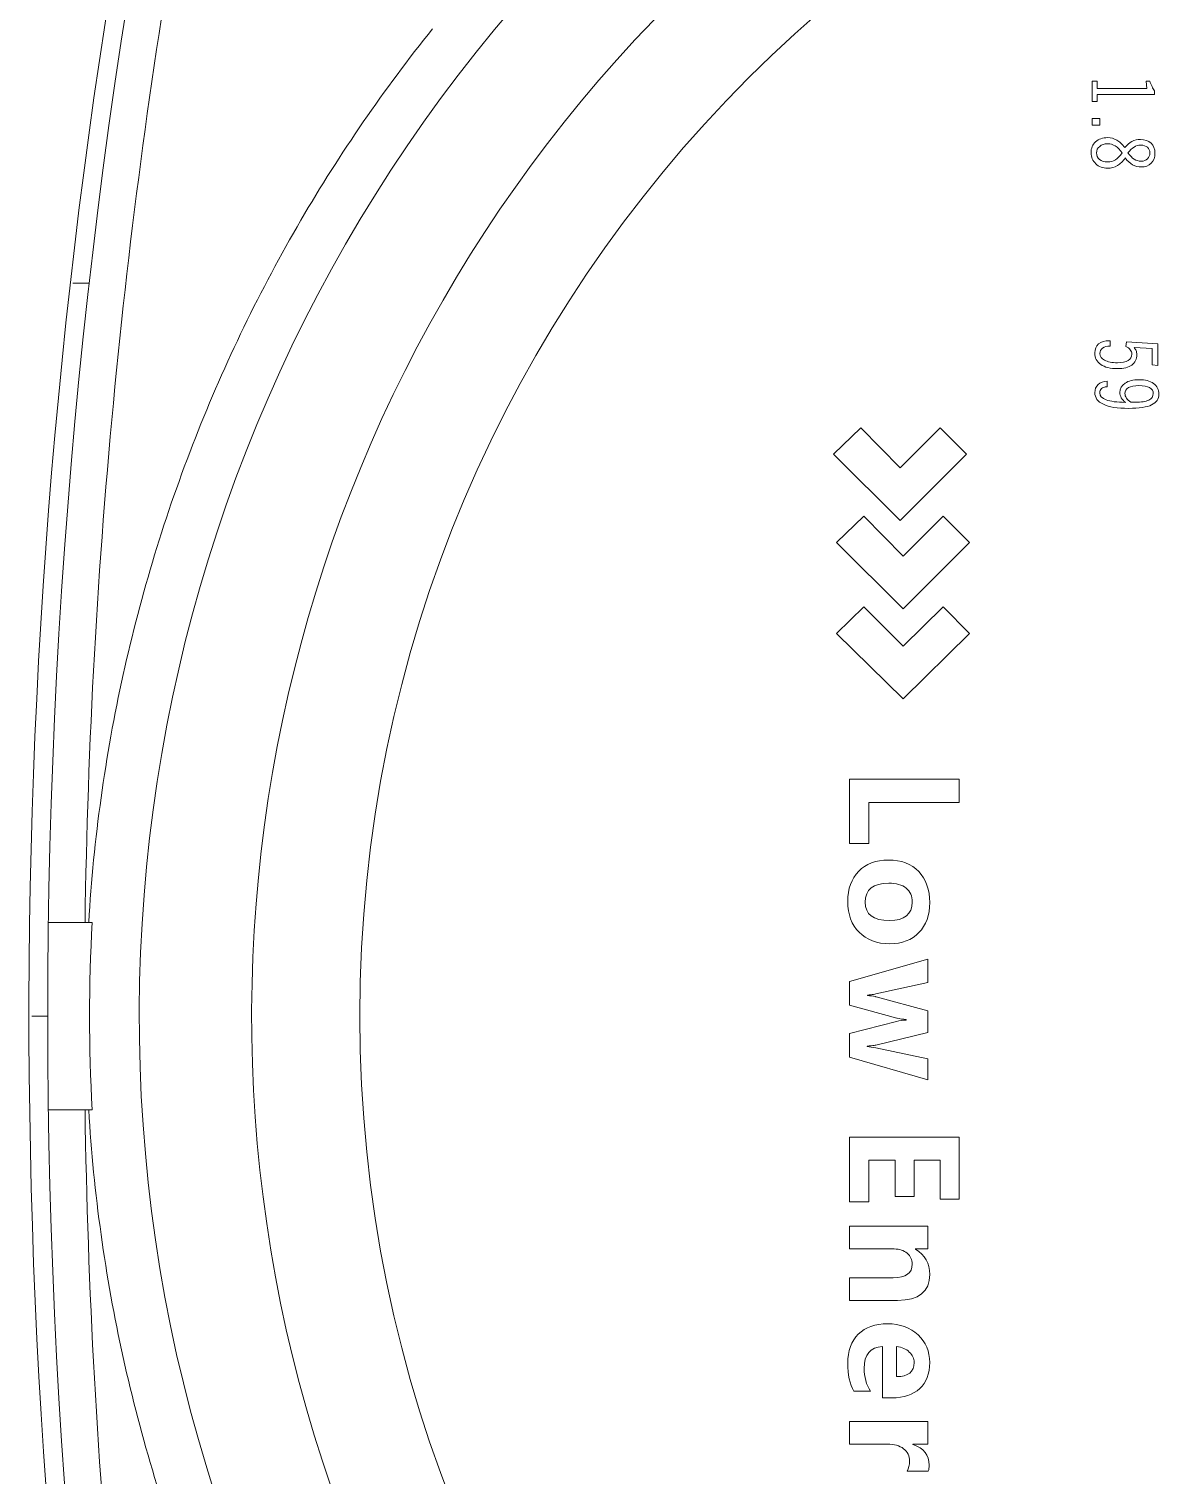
# Model space of a CAD drawing. Header units: millimetres. Extents: x 206 to 1899, y -454 to 296.
# Drawn here: x 625.195 to 627.106, y 52.297 to 54.709 of the extents above; entities that cross this region are included whole.
import ezdxf

# ---------------------------------------------------------------- set-up
doc = ezdxf.new("R2010")
doc.units = ezdxf.units.MM
doc.layers.add('细实线', color=7, linetype='Continuous', lineweight=15)

msp = doc.modelspace()

# ---------------------------------------------------------------- linework, layer by layer
at = {"layer": '细实线', "linetype": 'Continuous', "lineweight": 9}
for p, q in [((626.9674, 54.6224), (626.9674, 54.5883)), ((626.976, 54.6224), (626.9674, 54.6224)), ((626.976, 54.61), (626.976, 54.6224)), ((627.0577, 54.6224), (627.0585, 54.61)), ((627.0636, 54.6224), (627.0577, 54.6224)), ((626.9674, 54.5883), (626.976, 54.5883)), ((627.0585, 54.61), (626.976, 54.61)), ((626.976, 54.5883), (626.976, 54.6001)), ((626.976, 54.6001), (627.0717, 54.6001)), ((627.0717, 54.6001), (627.0717, 54.6059)), ((626.9674, 54.5601), (626.9674, 54.5487)), ((626.9802, 54.5601), (626.9674, 54.5601)), ((626.9674, 54.5487), (626.9802, 54.5487)), ((626.9802, 54.5487), (626.9802, 54.5601)), ((625.2895, 54.2852), (625.2675, 54.2854)), ((625.295, 54.2851), (625.2675, 54.2853)), ((625.295, 54.2852), (625.2895, 54.2852)), ((626.9975, 54.1893), (626.9962, 54.1893)), ((626.9975, 54.1804), (626.9975, 54.1893)), ((627.0235, 54.1795), (627.0249, 54.1874)), ((627.0249, 54.1874), (627.0769, 54.184)), ((627.0678, 54.1761), (627.0373, 54.1777)), ((627.0769, 54.1482), (627.0769, 54.184)), ((627.0678, 54.1761), (627.0678, 54.1489)), ((627.0678, 54.1492), (627.0769, 54.1482)), ((626.9923, 54.1126), (626.9923, 54.1217)), ((626.5363, 54.0002), (626.5819, 54.0442)), ((626.5819, 54.0442), (626.6472, 53.9774)), ((626.6472, 53.9774), (626.714, 54.0442)), ((626.714, 54.0442), (626.7581, 54.0002)), ((626.6472, 53.8893), (626.5363, 54.0002)), ((626.7581, 54.0002), (626.6472, 53.8893)), ((626.5413, 53.8528), (626.587, 53.8968)), ((626.587, 53.8968), (626.6522, 53.83)), ((626.6522, 53.83), (626.7191, 53.8968)), ((626.7191, 53.8968), (626.7631, 53.8528)), ((626.6522, 53.7419), (626.5413, 53.8528)), ((626.7631, 53.8528), (626.6522, 53.7419)), ((626.5413, 53.7011), (626.587, 53.7452)), ((626.587, 53.7452), (626.6522, 53.6799)), ((626.6522, 53.6799), (626.7191, 53.7452)), ((626.7191, 53.7452), (626.7631, 53.7011)), ((626.6522, 53.5919), (626.5413, 53.7011)), ((626.7631, 53.7011), (626.6522, 53.5919)), ((626.5631, 53.4579), (626.5631, 53.3507)), ((626.7457, 53.4579), (626.5631, 53.4579)), ((626.7457, 53.419), (626.7457, 53.4579)), ((626.5949, 53.3507), (626.5949, 53.419)), ((626.5949, 53.419), (626.7457, 53.419)), ((626.5631, 53.3507), (626.5949, 53.3507)), ((625.2269, 53.219), (625.3002, 53.219)), ((626.5631, 53.1205), (626.6935, 53.1576)), ((626.6935, 53.1187), (626.6935, 53.1576)), ((626.5631, 53.1205), (626.5631, 53.081)), ((626.6935, 53.1187), (626.607, 53.0997)), ((626.5927, 53.097), (626.5927, 53.0979)), ((626.6074, 53.0948), (626.6935, 53.0715)), ((626.6418, 53.0594), (626.5631, 53.081)), ((626.6935, 53.0354), (626.6935, 53.0715)), ((625.1996, 53.0627), (625.2258, 53.0627)), ((626.5631, 53.034), (626.6414, 53.054)), ((626.6575, 53.0569), (626.6575, 53.0561)), ((626.5631, 53.034), (626.5631, 52.994)), ((626.6935, 53.0354), (626.6068, 53.0145)), ((626.5924, 53.0118), (626.5924, 53.0128)), ((626.6068, 53.0098), (626.6935, 52.9916)), ((626.6935, 52.9563), (626.5631, 52.994)), ((626.6935, 52.9563), (626.6935, 52.9916)), ((625.2269, 52.9065), (625.3002, 52.9065)), ((626.5631, 52.8611), (626.5631, 52.753)), ((626.7457, 52.8611), (626.5631, 52.8611)), ((626.7457, 52.7573), (626.7457, 52.8611)), ((626.5949, 52.753), (626.5949, 52.8222)), ((626.5949, 52.8222), (626.6391, 52.8222)), ((626.6391, 52.8222), (626.6391, 52.7619)), ((626.6709, 52.7619), (626.6709, 52.8222)), ((626.6709, 52.8222), (626.7138, 52.8222)), ((626.7138, 52.8222), (626.7138, 52.7573)), ((626.6391, 52.7619), (626.6709, 52.7619)), ((626.7138, 52.7573), (626.7457, 52.7573)), ((626.5631, 52.753), (626.5949, 52.753)), ((626.5631, 52.7124), (626.5631, 52.6744)), ((626.6935, 52.7124), (626.5631, 52.7124)), ((626.6935, 52.6744), (626.6935, 52.7124)), ((626.5631, 52.6744), (626.6375, 52.6744)), ((626.6724, 52.6744), (626.6935, 52.6744)), ((626.5631, 52.6264), (626.5631, 52.5886)), ((626.6358, 52.6264), (626.5631, 52.6264)), ((626.5631, 52.5886), (626.6429, 52.5886)), ((626.6176, 52.5117), (626.6176, 52.4259)), ((626.6414, 52.4614), (626.6414, 52.5118)), ((626.5699, 52.4371), (626.5979, 52.4371)), ((626.6176, 52.4259), (626.6337, 52.4259)), ((626.5631, 52.3868), (626.5631, 52.3487)), ((626.6935, 52.3868), (626.5631, 52.3868)), ((626.6935, 52.3487), (626.6935, 52.3868)), ((626.5631, 52.3487), (626.6258, 52.3487)), ((626.6687, 52.3487), (626.6935, 52.3487)), ((626.6589, 52.3037), (626.6942, 52.3037))]:
    msp.add_line(p, q, dxfattribs=at)
msp.add_circle((627.9602, 53.0627), 2.2138, dxfattribs=at)
for centre, radius, start, end in [((636.0648, 53.0627), 10.839, 167.985, 192.015), ((627.9602, 53.0627), 2.5816, 132.7355, 47.2645), ((627.9602, 53.0627), 2.3942, 132.7355, 47.2645), ((636.0648, 53.0627), 10.8702, 170.90255, 192.125), ((627.9602, 53.0627), 2.6646, 176.6383, 183.3617), ((626.594, 53.045), 0.0516, 74.8417, 76.567), ((626.6565, 53.1154), 0.0579, 255.32, 256.0139)]:
    msp.add_arc(centre, radius, start, end, dxfattribs=at)
for points, knots in [([(625.2881, 53.219), (625.2924, 53.5175), (625.3251, 54.1034), (625.4051, 54.6848), (625.4553, 54.968)], [0, 0, 0, 0, 0.509283, 1, 1, 1, 1]), ([(625.8677, 54.7097), (625.7868, 54.609), (625.6367, 54.3907), (625.4611, 54.0282), (625.3408, 53.6333), (625.3025, 53.358), (625.2942, 53.2192)], [0, 0, 0, 0, 0.239033, 0.488038, 0.742639, 1, 1, 1, 1]), ([(627.0247, 54.0936), (627.0264, 54.0911), (627.0288, 54.0888), (627.032, 54.0868), (627.032, 54.0868)], [0, 0, 0, 0, 0.991615, 1, 1, 1, 1]), ([(627.032, 54.0868), (627.0322, 54.0868), (627.0357, 54.0867), (627.0382, 54.0866), (627.0398, 54.0866)], [0, 0, 0, 0, 0.040455, 1, 1, 1, 1]), ([(625.4553, 51.1575), (625.4051, 51.4407), (625.3251, 52.022), (625.2924, 52.608), (625.2881, 52.9065)], [0, 0, 0, 0, 0.490727, 1, 1, 1, 1]), ([(625.8677, 51.4158), (625.7868, 51.5165), (625.6367, 51.7347), (625.4611, 52.0973), (625.3408, 52.4922), (625.3025, 52.7675), (625.2942, 52.9063)], [0, 0, 0, 0, 0.239048, 0.488049, 0.742647, 1, 1, 1, 1]), ([(626.6722, 52.6742), (626.6722, 52.6742), (626.6723, 52.6742), (626.6725, 52.674), (626.6886, 52.6645), (626.6966, 52.6504), (626.6966, 52.6319)], [0, 0, 0, 0, 0.003502, 0.003855, 0.01111, 1, 1, 1, 1]), ([(626.6682, 52.3485), (626.6684, 52.3485), (626.6685, 52.3484), (626.6688, 52.3483), (626.6867, 52.3421), (626.6957, 52.3306), (626.6957, 52.314)], [0, 0, 0, 0, 0.008058, 0.008427, 0.013134, 1, 1, 1, 1])]:
    msp.add_open_spline(points, degree=3, knots=knots, dxfattribs=at)
for points in [[(627.0636, 54.6224), (627.0647, 54.6189), (627.0659, 54.6159), (627.0673, 54.6132)], [(627.0673, 54.6132), (627.0686, 54.6104), (627.0701, 54.608), (627.0717, 54.6059)], [(626.9656, 54.5028), (626.9656, 54.5104), (626.9682, 54.5164), (626.9733, 54.5211)], [(626.9733, 54.5211), (626.9784, 54.5257), (626.9852, 54.528), (626.9936, 54.528)], [(626.9933, 54.5178), (626.9879, 54.5178), (626.9834, 54.5163), (626.98, 54.5134)], [(627.0061, 54.5141), (627.0022, 54.5165), (626.9979, 54.5178), (626.9933, 54.5178)], [(626.9936, 54.528), (626.9989, 54.528), (627.0038, 54.5266), (627.0084, 54.524)], [(627.0084, 54.524), (627.013, 54.5213), (627.0175, 54.5171), (627.022, 54.5113)], [(627.022, 54.5113), (627.0256, 54.5159), (627.0296, 54.5193), (627.0338, 54.5216)], [(627.0338, 54.5216), (627.0381, 54.5238), (627.0429, 54.525), (627.0481, 54.525)], [(627.0485, 54.5155), (627.0445, 54.5155), (627.0408, 54.5144), (627.0373, 54.5123)], [(627.0481, 54.525), (627.0553, 54.525), (627.0612, 54.5229), (627.0656, 54.5187)], [(627.0596, 54.5119), (627.0568, 54.5143), (627.0531, 54.5155), (627.0485, 54.5155)], [(627.0656, 54.5187), (627.07, 54.5145), (627.0722, 54.509), (627.0722, 54.5021)], [(626.9735, 54.4844), (626.9683, 54.4893), (626.9656, 54.4954), (626.9656, 54.5028)], [(626.98, 54.5134), (626.9765, 54.5106), (626.9747, 54.5069), (626.9747, 54.5025)], [(626.9747, 54.5025), (626.9747, 54.4981), (626.9764, 54.4945), (626.9799, 54.4916)], [(626.9799, 54.4916), (626.9833, 54.4888), (626.9877, 54.4874), (626.9932, 54.4874)], [(626.9932, 54.4874), (626.998, 54.4874), (627.0024, 54.4886), (627.0062, 54.491)], [(627.0173, 54.5025), (627.0138, 54.5077), (627.0101, 54.5116), (627.0061, 54.5141)], [(627.0062, 54.491), (627.0101, 54.4935), (627.0138, 54.4973), (627.0173, 54.5025)], [(627.0226, 54.4942), (627.0189, 54.4885), (627.0146, 54.4842), (627.0096, 54.4814)], [(627.035, 54.4828), (627.0306, 54.4853), (627.0264, 54.4891), (627.0226, 54.4942)], [(627.0373, 54.5123), (627.0338, 54.5101), (627.0305, 54.5068), (627.0272, 54.5024)], [(627.0272, 54.5024), (627.0307, 54.4977), (627.0341, 54.4943), (627.0376, 54.4921)], [(627.0376, 54.4921), (627.0412, 54.4899), (627.045, 54.4888), (627.0492, 54.4888)], [(627.0492, 54.4888), (627.0535, 54.4888), (627.057, 54.4901), (627.0597, 54.4926)], [(627.0637, 54.5024), (627.0637, 54.5063), (627.0624, 54.5095), (627.0596, 54.5119)], [(627.0597, 54.4926), (627.0624, 54.4952), (627.0637, 54.4984), (627.0637, 54.5024)], [(627.0722, 54.5021), (627.0722, 54.4952), (627.0701, 54.4897), (627.0659, 54.4854)], [(626.9932, 54.4771), (626.9853, 54.4771), (626.9787, 54.4795), (626.9735, 54.4844)], [(627.0096, 54.4814), (627.0047, 54.4785), (626.9992, 54.4771), (626.9932, 54.4771)], [(627.0493, 54.4791), (627.0443, 54.4791), (627.0395, 54.4803), (627.035, 54.4828)], [(627.0659, 54.4854), (627.0617, 54.4812), (627.0562, 54.4791), (627.0493, 54.4791)], [(626.9719, 54.1689), (626.9719, 54.1753), (626.974, 54.1803), (626.9783, 54.1839)], [(626.9783, 54.1839), (626.9826, 54.1875), (626.9885, 54.1893), (626.9962, 54.1893)], [(626.9849, 54.177), (626.982, 54.1749), (626.9805, 54.1718), (626.9805, 54.1679)], [(626.9975, 54.1804), (626.992, 54.1803), (626.9878, 54.1792), (626.9849, 54.177)], [(627.031, 54.1743), (627.0293, 54.1765), (627.0268, 54.1782), (627.0235, 54.1795)], [(627.0373, 54.1777), (627.0389, 54.1762), (627.04, 54.1745), (627.0408, 54.1727)], [(626.9818, 54.1496), (626.9752, 54.1542), (626.9719, 54.1606), (626.9719, 54.1689)], [(626.9805, 54.1679), (626.9805, 54.1631), (626.9831, 54.1593), (626.9882, 54.1567)], [(626.9882, 54.1567), (626.9933, 54.154), (627.0005, 54.1526), (627.0097, 54.1526)], [(627.0097, 54.1526), (627.0174, 54.1526), (627.0233, 54.1539), (627.0274, 54.1563)], [(627.0274, 54.1563), (627.0315, 54.1588), (627.0336, 54.1623), (627.0336, 54.1669)], [(627.0336, 54.1669), (627.0336, 54.1697), (627.0327, 54.1722), (627.031, 54.1743)], [(627.0419, 54.1661), (627.0419, 54.1585), (627.0391, 54.1527), (627.0336, 54.1487)], [(627.0408, 54.1727), (627.0415, 54.1709), (627.0419, 54.1686), (627.0419, 54.1661)], [(627.0097, 54.1427), (626.9977, 54.1427), (626.9884, 54.145), (626.9818, 54.1496)], [(627.0336, 54.1487), (627.0281, 54.1447), (627.0201, 54.1427), (627.0097, 54.1427)], [(626.9719, 54.1026), (626.9719, 54.1081), (626.9737, 54.1127), (626.9775, 54.1163)], [(626.9775, 54.1163), (626.9812, 54.1198), (626.9862, 54.1216), (626.9923, 54.1217)], [(626.9831, 54.1094), (626.9811, 54.1077), (626.9801, 54.1053), (626.9801, 54.1023)], [(626.9923, 54.1126), (626.9882, 54.1122), (626.9852, 54.1111), (626.9831, 54.1094)], [(627.0137, 54.103), (627.0137, 54.1094), (627.0166, 54.1146), (627.0223, 54.1185)], [(627.028, 54.1111), (627.024, 54.1088), (627.0221, 54.1055), (627.0221, 54.1012)], [(627.0223, 54.1185), (627.0281, 54.1223), (627.0358, 54.1243), (627.0456, 54.1243)], [(627.0454, 54.1145), (627.0378, 54.1145), (627.032, 54.1134), (627.028, 54.1111)], [(627.0632, 54.111), (627.059, 54.1134), (627.0531, 54.1145), (627.0454, 54.1145)], [(627.0456, 54.1243), (627.0558, 54.1243), (627.0638, 54.1221), (627.0697, 54.1178)], [(627.0694, 54.1011), (627.0694, 54.1054), (627.0673, 54.1087), (627.0632, 54.111)], [(627.0697, 54.1178), (627.0756, 54.1136), (627.0786, 54.1078), (627.0786, 54.1004)], [(626.9862, 54.0832), (626.9766, 54.0876), (626.9719, 54.0941), (626.9719, 54.1026)], [(626.9801, 54.1023), (626.9801, 54.0972), (626.9836, 54.0933), (626.9909, 54.0906)], [(627.0281, 54.0765), (627.0097, 54.0765), (626.9957, 54.0787), (626.9862, 54.0832)], [(626.9909, 54.0906), (626.9981, 54.088), (627.0087, 54.0866), (627.0228, 54.0864)], [(627.0161, 54.094), (627.0145, 54.097), (627.0137, 54.0999), (627.0137, 54.103)], [(627.0228, 54.0864), (627.0199, 54.0886), (627.0177, 54.0911), (627.0161, 54.094)], [(627.0221, 54.1012), (627.0221, 54.0987), (627.0229, 54.0962), (627.0247, 54.0936)], [(627.0666, 54.0822), (627.0587, 54.0784), (627.0458, 54.0765), (627.0281, 54.0765)], [(627.0398, 54.0866), (627.0494, 54.0866), (627.0567, 54.0878), (627.0618, 54.0903)], [(627.0618, 54.0903), (627.0668, 54.0928), (627.0694, 54.0963), (627.0694, 54.1011)], [(627.0786, 54.1004), (627.0786, 54.0921), (627.0746, 54.086), (627.0666, 54.0822)], [(626.5782, 53.3044), (626.5903, 53.3168), (626.6068, 53.3231), (626.6277, 53.3231)], [(626.6277, 53.3231), (626.6492, 53.3231), (626.666, 53.3166), (626.6782, 53.3038)], [(626.5599, 53.2539), (626.5599, 53.2751), (626.566, 53.2919), (626.5782, 53.3044)], [(626.6282, 53.2845), (626.6022, 53.2845), (626.5891, 53.2739), (626.5891, 53.2527)], [(626.6572, 53.2762), (626.6503, 53.2818), (626.6407, 53.2845), (626.6282, 53.2845)], [(626.6782, 53.3038), (626.6905, 53.2909), (626.6966, 53.2737), (626.6966, 53.252)], [(626.6674, 53.253), (626.6674, 53.2629), (626.664, 53.2707), (626.6572, 53.2762)], [(626.5789, 53.2025), (626.5663, 53.2151), (626.5599, 53.2323), (626.5599, 53.2539)], [(626.5891, 53.2527), (626.5891, 53.2324), (626.6025, 53.2222), (626.6293, 53.2222)], [(626.6293, 53.2222), (626.6547, 53.2222), (626.6674, 53.2324), (626.6674, 53.253)], [(626.6966, 53.252), (626.6966, 53.231), (626.6906, 53.2144), (626.6786, 53.202)], [(626.6299, 53.1835), (626.6086, 53.1835), (626.5915, 53.1898), (626.5789, 53.2025)], [(626.6786, 53.202), (626.6665, 53.1897), (626.6503, 53.1835), (626.6299, 53.1835)], [(626.6026, 53.0989), (626.5998, 53.0985), (626.5965, 53.0982), (626.5927, 53.0979)], [(626.5927, 53.097), (626.5978, 53.0967), (626.6022, 53.0961), (626.6059, 53.0952)], [(626.607, 53.0997), (626.6057, 53.0994), (626.6042, 53.0992), (626.6026, 53.0989)], [(626.6414, 53.054), (626.6466, 53.0553), (626.652, 53.0561), (626.6575, 53.0561)], [(626.6575, 53.0569), (626.6516, 53.0575), (626.6467, 53.0582), (626.6425, 53.0593)], [(626.6037, 53.014), (626.601, 53.0136), (626.5973, 53.0132), (626.5924, 53.0128)], [(626.5924, 53.0118), (626.5966, 53.0116), (626.6014, 53.0109), (626.6068, 53.0098)], [(626.6068, 53.0145), (626.606, 53.0144), (626.605, 53.0142), (626.6037, 53.014)], [(626.659, 52.6672), (626.6534, 52.672), (626.6462, 52.6744), (626.6375, 52.6744)], [(626.6674, 52.6492), (626.6674, 52.6564), (626.6646, 52.6624), (626.659, 52.6672)], [(626.6358, 52.6264), (626.6569, 52.6264), (626.6674, 52.634), (626.6674, 52.6492)], [(626.6966, 52.6319), (626.6966, 52.6031), (626.6787, 52.5886), (626.6429, 52.5886)], [(626.5775, 52.5322), (626.5892, 52.5437), (626.6055, 52.5495), (626.6264, 52.5495)], [(626.6264, 52.5495), (626.6472, 52.5495), (626.6641, 52.5433), (626.6771, 52.5311)], [(626.5599, 52.4838), (626.5599, 52.5045), (626.5658, 52.5207), (626.5775, 52.5322)], [(626.6771, 52.5311), (626.6901, 52.5188), (626.6966, 52.5034), (626.6966, 52.4848)], [(626.6176, 52.5117), (626.5974, 52.5104), (626.5873, 52.4982), (626.5873, 52.4752)], [(626.6626, 52.5024), (626.6572, 52.5075), (626.6502, 52.5106), (626.6414, 52.5118)], [(626.6706, 52.4851), (626.6706, 52.4916), (626.6679, 52.4974), (626.6626, 52.5024)], [(626.5699, 52.4371), (626.5633, 52.449), (626.5599, 52.4645), (626.5599, 52.4838)], [(626.5873, 52.4752), (626.5873, 52.4608), (626.5908, 52.4481), (626.5979, 52.4371)], [(626.6414, 52.4614), (626.6609, 52.4614), (626.6706, 52.4693), (626.6706, 52.4851)], [(626.6966, 52.4848), (626.6966, 52.4664), (626.691, 52.4519), (626.6799, 52.4416)], [(626.6799, 52.4416), (626.6687, 52.4312), (626.6533, 52.4259), (626.6337, 52.4259)], [(626.653, 52.3412), (626.6464, 52.3462), (626.6374, 52.3487), (626.6258, 52.3487)], [(626.6629, 52.3206), (626.6629, 52.3292), (626.6596, 52.3361), (626.653, 52.3412)], [(626.6589, 52.3037), (626.6616, 52.3084), (626.6629, 52.314), (626.6629, 52.3206)], [(626.6957, 52.314), (626.6957, 52.3095), (626.6952, 52.3061), (626.6942, 52.3037)]]:
    msp.add_open_spline(points, degree=3, dxfattribs=at)

doc.saveas('drawing.dxf')
